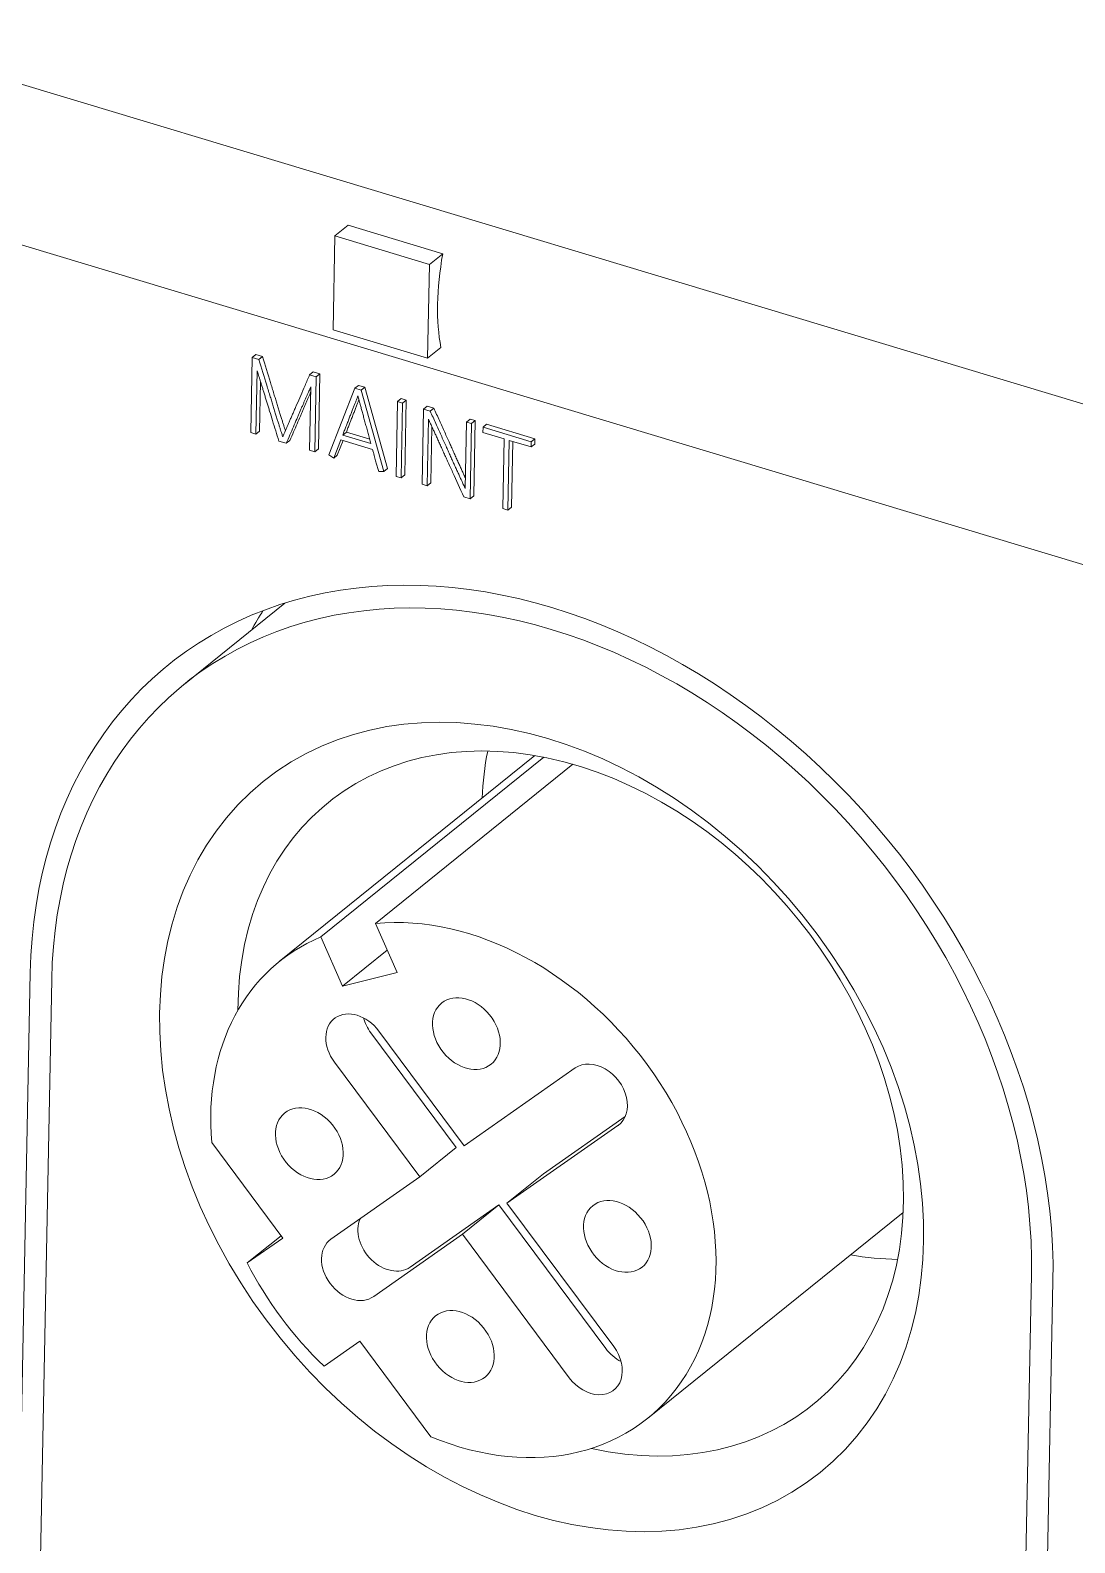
# Model space of a CAD drawing. Header units: inches. Extents: x 67578 to 72421, y -34894 to -31675.
# Drawn here: x 69243.9 to 69266.6, y -33787.56 to -33754.69 of the extents above; entities that cross this region are included whole.
import ezdxf

# ---------------------------------------------------------------- set-up
doc = ezdxf.new("R2010")
doc.units = ezdxf.units.IN
doc.header["$MEASUREMENT"] = 0

# ---------------------------------------------------------------- blocks, each defined once
blk = doc.blocks.new('A$C24EF5112')
at = {"color": 0, "linetype": 'Continuous', "lineweight": 0, "extrusion": (1.17636e-17, 0.017452, 0.999848)}
for p, q in [((-236.687, 322.44), (-132.314, 291)), ((-236.804, 316.416), (-132.431, 284.976)), ((-166.093, 299.014), (-166.161, 295.473)), ((-166.093, 299.014), (-165.591, 299.419)), ((-162.529, 297.941), (-166.093, 299.014)), ((-165.591, 299.419), (-162.028, 298.345)), ((-162.598, 294.399), (-162.529, 297.941)), ((-162.529, 297.941), (-162.028, 298.345)), ((-166.161, 295.473), (-162.598, 294.399)), ((-169.079, 294.541), (-169.217, 294.43)), ((-168.832, 294.466), (-169.079, 294.541)), ((-168.832, 294.466), (-168.969, 294.356)), ((-162.598, 294.399), (-162.097, 294.804)), ((-169.217, 294.43), (-169.272, 291.597)), ((-168.969, 294.356), (-169.217, 294.43)), ((-169.074, 291.538), (-169.028, 293.931)), ((-166.913, 293.888), (-167.05, 293.778)), ((-166.661, 293.813), (-166.913, 293.888)), ((-168.937, 291.648), (-168.901, 293.515)), ((-167.004, 293.329), (-167.051, 290.928)), ((-166.799, 293.702), (-167.05, 293.778)), ((-166.854, 290.869), (-166.799, 293.702)), ((-166.661, 293.813), (-166.799, 293.702)), ((-166.716, 290.979), (-166.661, 293.813)), ((-165.21, 293.379), (-165.348, 293.269)), ((-164.963, 293.305), (-165.21, 293.379)), ((-165.348, 293.269), (-166.327, 290.753)), ((-165.1, 293.194), (-165.348, 293.269)), ((-164.963, 293.305), (-165.1, 293.194)), ((-164.253, 290.129), (-165.1, 293.194)), ((-164.116, 290.239), (-164.963, 293.305)), ((-163.735, 292.771), (-163.789, 289.946)), ((-163.597, 292.882), (-163.735, 292.771)), ((-163.541, 292.713), (-163.735, 292.771)), ((-163.404, 292.823), (-163.597, 292.882)), ((-163.404, 292.823), (-163.541, 292.713)), ((-163.459, 289.998), (-163.404, 292.823)), ((-163.596, 289.887), (-163.541, 292.713)), ((-162.752, 292.483), (-162.807, 289.65)), ((-162.614, 292.594), (-162.752, 292.483)), ((-162.5, 292.407), (-162.752, 292.483)), ((-162.363, 292.518), (-162.614, 292.594)), ((-162.363, 292.518), (-162.5, 292.407)), ((-169.272, 291.597), (-169.074, 291.538)), ((-168.937, 291.648), (-169.074, 291.538)), ((-165.665, 291.615), (-165.802, 291.504)), ((-164.783, 291.349), (-165.665, 291.615)), ((-162.613, 289.591), (-162.564, 292.106)), ((-162.476, 289.702), (-162.435, 291.818)), ((-161.134, 291.996), (-161.183, 289.489)), ((-160.997, 292.106), (-161.134, 291.996)), ((-160.937, 291.936), (-161.134, 291.996)), ((-160.8, 292.047), (-160.997, 292.106)), ((-160.992, 289.103), (-160.937, 291.936)), ((-160.8, 292.047), (-160.937, 291.936)), ((-160.855, 289.214), (-160.8, 292.047)), ((-160.508, 291.803), (-160.512, 291.603)), ((-160.512, 291.603), (-159.715, 291.362)), ((-160.371, 291.914), (-160.508, 291.803)), ((-158.686, 291.254), (-160.508, 291.803)), ((-158.548, 291.365), (-160.371, 291.914)), ((-168.212, 291.278), (-167.929, 291.193)), ((-167.792, 291.303), (-167.929, 291.193)), ((-166.142, 290.635), (-165.872, 291.324)), ((-166.005, 290.745), (-165.788, 291.299)), ((-165.872, 291.324), (-164.676, 290.964)), ((-164.738, 291.184), (-165.802, 291.504)), ((-159.715, 291.362), (-159.766, 288.734)), ((-159.568, 288.674), (-159.517, 291.303)), ((-159.517, 291.303), (-158.689, 291.054)), ((-159.431, 288.785), (-159.383, 291.263)), ((-158.689, 291.054), (-158.686, 291.254)), ((-158.552, 291.164), (-158.689, 291.054)), ((-158.548, 291.365), (-158.686, 291.254)), ((-158.552, 291.164), (-158.548, 291.365)), ((-167.051, 290.928), (-166.854, 290.869)), ((-166.716, 290.979), (-166.854, 290.869)), ((-166.327, 290.753), (-166.142, 290.635)), ((-166.005, 290.745), (-166.142, 290.635)), ((-164.444, 290.123), (-164.253, 290.129)), ((-164.116, 290.239), (-164.253, 290.129)), ((-163.789, 289.946), (-163.596, 289.887)), ((-163.459, 289.998), (-163.596, 289.887)), ((-162.807, 289.65), (-162.613, 289.591)), ((-162.476, 289.702), (-162.613, 289.591)), ((-161.236, 289.176), (-160.992, 289.103)), ((-160.855, 289.214), (-160.992, 289.103)), ((-159.431, 288.785), (-159.568, 288.674)), ((-159.766, 288.734), (-159.568, 288.674)), ((-167.983, 285.167), (-171.773, 282.111)), ((-168.198, 271.637), (-158.555, 279.412)), ((-166.631, 272.567), (-158.219, 279.35)), ((-164.566, 273.078), (-157.119, 279.083)), ((-164.566, 273.078), (-163.744, 271.225)), ((-165.808, 270.714), (-166.631, 272.567)), ((-165.808, 270.714), (-164.121, 272.075)), ((-177.592, 271.211), (-180.757, 108.301)), ((-163.744, 271.225), (-165.808, 270.714)), ((-179.946, 108.056), (-176.78, 270.967)), ((-161.52, 264.622), (-164.742, 268.951)), ((-161.216, 264.689), (-164.439, 269.018)), ((-166.115, 267.844), (-162.892, 263.515)), ((-157.026, 267.625), (-161.216, 264.689)), ((-159.605, 262.524), (-155.415, 265.46)), ((-155.142, 265.797), (-158.232, 263.631)), ((-170.742, 264.81), (-168.063, 261.21)), ((-162.892, 263.515), (-161.52, 264.622)), ((-162.892, 263.515), (-166.245, 261.166)), ((-159.605, 262.524), (-158.232, 263.631)), ((-155.577, 257.113), (-159.605, 262.524)), ((-159.908, 262.457), (-163.261, 260.108)), ((-161.281, 261.35), (-159.908, 262.457)), ((-155.88, 257.045), (-159.908, 262.457)), ((-154.3, 254.402), (-144.658, 262.178)), ((-169.404, 260.27), (-168.129, 261.298)), ((-168.063, 261.21), (-169.404, 260.27)), ((-164.633, 259.001), (-161.281, 261.35)), ((-161.281, 261.35), (-157.253, 255.938)), ((-139.815, 259.832), (-142.98, 96.921)), ((-142.169, 96.677), (-139.004, 259.588)), ((-166.503, 256.374), (-165.162, 257.313)), ((-165.162, 257.313), (-162.482, 253.713))]:
    blk.add_line(p, q, dxfattribs=at)
at = {"color": 0, "linetype": 'Continuous', "lineweight": 0}
for centre, major_axis, ratio, start_param, end_param in [((-158.789, 299.214), (-1.947, -6.463), 0.437606, 4.977159, 5.586544), ((-158.298, 265.4), (14.067, -17.445), 0.75727, 0.734265, 3.875858), ((-158.298, 265.4), (13.476, -16.711), 0.75727, 0.734265, 3.875858), ((-151.983, 270.491), (14.067, -17.445), 0.75727, 3.382918, 3.43261), ((-157.199, 266.285), (9.152, -11.349), 0.75727, 5.528599, 10.179365), ((-148.002, 273.701), (9.152, -11.349), 0.75727, 3.706161, 3.850177), ((-161.249, 263.02), (6.949, -8.617), 0.75727, 5.336607, 8.96341), ((-161.249, 263.02), (6.949, -8.617), 0.75727, 2.924736, 3.985906), ((-165.277, 268.431), (0.847, -1.051), 0.75727, 1.519664, 4.661256), ((-163.904, 269.538), (0.847, -1.051), 0.75727, 4.181667, 4.661256), ((-156.22, 266.543), (0.847, -1.051), 0.75727, 6.232052, 9.373645), ((-164.066, 261.191), (0.847, -1.051), 0.75727, 3.513512, 6.232052), ((-165.439, 260.084), (0.847, -1.051), 0.75727, 3.09046, 6.232052), ((-161.249, 263.02), (6.949, -8.617), 0.75727, 4.439942, 4.882571), ((-148.002, 273.701), (9.152, -11.349), 0.75727, 5.574601, 5.718617), ((-156.415, 256.526), (0.847, -1.051), 0.75727, 4.661256, 7.802849), ((-155.042, 257.633), (0.847, -1.051), 0.75727, 4.661256, 5.243111)]:
    blk.add_ellipse(centre, major_axis=major_axis, ratio=ratio, start_param=start_param, end_param=end_param, dxfattribs=at)
for centre, major_axis in [((-158.297, 265.399), (-10.508, 13.031)), ((-161.134, 268.922), (0.932, -1.156)), ((-167.06, 264.77), (0.932, -1.156)), ((-155.437, 261.269), (0.932, -1.156)), ((-161.363, 257.117), (0.932, -1.156))]:
    blk.add_ellipse(centre, major_axis=major_axis, ratio=0.75727, dxfattribs=at)
for points, knots in [([(-167.964, 291.666), (-167.969, 291.681), (-167.984, 291.73), (-168.012, 291.817), (-168.049, 291.934), (-168.09, 292.065), (-168.135, 292.21), (-168.184, 292.366), (-168.236, 292.532), (-168.289, 292.704), (-168.343, 292.881), (-168.421, 293.144), (-168.588, 293.672), (-168.731, 294.142), (-168.832, 294.466)], [0.0415244, 0.0415244, 0.0415244, 0.0415244, 0.0571906, 0.0917386, 0.1316016, 0.1767797, 0.2265084, 0.2800233, 0.3373245, 0.3968838, 0.4571737, 0.5181953, 0.6666001, 1, 1, 1, 1]), ([(-169.028, 293.931), (-169.021, 293.906), (-169.005, 293.852), (-168.978, 293.764), (-168.946, 293.661), (-168.911, 293.548), (-168.873, 293.424), (-168.831, 293.292), (-168.788, 293.154), (-168.744, 293.009), (-168.698, 292.86), (-168.652, 292.71), (-168.606, 292.56), (-168.537, 292.34), (-168.408, 291.913), (-168.291, 291.535), (-168.212, 291.278)], [0, 0, 0, 0, 0.027797, 0.061126, 0.099988, 0.14327, 0.189861, 0.23976, 0.292286, 0.346758, 0.403177, 0.460328, 0.516996, 0.573181, 0.708838, 1, 1, 1, 1]), ([(-168.061, 291.434), (-168.065, 291.444), (-168.075, 291.473), (-168.093, 291.528), (-168.118, 291.607), (-168.149, 291.707), (-168.186, 291.823), (-168.227, 291.954), (-168.273, 292.099), (-168.321, 292.255), (-168.373, 292.421), (-168.426, 292.594), (-168.48, 292.77), (-168.558, 293.033), (-168.726, 293.561), (-168.868, 294.031), (-168.969, 294.356)], [0, 0, 0, 0, 0.010517, 0.029578, 0.057191, 0.091739, 0.131602, 0.17678, 0.226508, 0.280023, 0.337325, 0.396884, 0.457174, 0.518195, 0.6666, 1, 1, 1, 1]), ([(-167.05, 293.778), (-167.108, 293.642), (-167.22, 293.381), (-167.382, 293.005), (-167.51, 292.717), (-167.601, 292.505), (-167.662, 292.364), (-167.722, 292.225), (-167.779, 292.092), (-167.833, 291.967), (-167.884, 291.851), (-167.93, 291.746), (-167.97, 291.653), (-168.003, 291.573), (-168.033, 291.501), (-168.052, 291.457), (-168.061, 291.434)], [0, 0, 0, 0, 0.172856, 0.333623, 0.482302, 0.543591, 0.604043, 0.663657, 0.720959, 0.774475, 0.824205, 0.869357, 0.90914, 0.943554, 0.970979, 1, 1, 1, 1]), ([(-167.929, 291.193), (-167.883, 291.3), (-167.793, 291.509), (-167.662, 291.814), (-167.558, 292.053), (-167.482, 292.231), (-167.43, 292.353), (-167.377, 292.474), (-167.326, 292.594), (-167.275, 292.71), (-167.227, 292.821), (-167.181, 292.926), (-167.138, 293.025), (-167.097, 293.116), (-167.061, 293.197), (-167.031, 293.267), (-167.012, 293.31), (-167.004, 293.329)], [0, 0, 0, 0, 0.150097, 0.292972, 0.428623, 0.485357, 0.542309, 0.599481, 0.655764, 0.710053, 0.762346, 0.812025, 0.858473, 0.901688, 0.940344, 0.973115, 1, 1, 1, 1]), ([(-167.792, 291.303), (-167.746, 291.41), (-167.656, 291.619), (-167.525, 291.925), (-167.421, 292.163), (-167.345, 292.342), (-167.292, 292.464), (-167.24, 292.585), (-167.188, 292.704), (-167.138, 292.82), (-167.09, 292.932), (-167.047, 293.03), (-167.02, 293.092), (-167.008, 293.118)], [0, 0, 0, 0, 0.1500974, 0.2929716, 0.4286228, 0.4853567, 0.5423093, 0.5994809, 0.6557645, 0.7100528, 0.762346, 0.8120253, 0.8488361, 0.8488361, 0.8488361, 0.8488361]), ([(-165.802, 291.504), (-165.782, 291.557), (-165.741, 291.662), (-165.68, 291.821), (-165.618, 291.98), (-165.557, 292.136), (-165.499, 292.285), (-165.443, 292.426), (-165.392, 292.557), (-165.345, 292.676), (-165.305, 292.781), (-165.267, 292.881), (-165.242, 292.945), (-165.229, 292.98)], [0, 0, 0, 0, 0.106118, 0.213594, 0.322428, 0.429305, 0.530911, 0.627246, 0.716632, 0.797389, 0.869519, 0.929228, 1, 1, 1, 1]), ([(-165.665, 291.615), (-165.645, 291.667), (-165.604, 291.773), (-165.543, 291.931), (-165.481, 292.09), (-165.42, 292.246), (-165.362, 292.396), (-165.306, 292.537), (-165.254, 292.667), (-165.216, 292.766), (-165.195, 292.82), (-165.189, 292.835)], [0, 0, 0, 0, 0.106118, 0.213594, 0.322428, 0.4293053, 0.5309113, 0.6272464, 0.7166317, 0.7973887, 0.8272458, 0.8272458, 0.8272458, 0.8272458]), ([(-165.229, 292.98), (-165.224, 292.964), (-165.213, 292.921), (-165.191, 292.843), (-165.163, 292.738), (-165.129, 292.611), (-165.09, 292.466), (-165.046, 292.306), (-164.999, 292.135), (-164.949, 291.952), (-164.896, 291.762), (-164.843, 291.568), (-164.79, 291.375), (-164.755, 291.247), (-164.738, 291.184)], [0, 0, 0, 0, 0.027336, 0.070868, 0.130595, 0.202708, 0.283396, 0.372662, 0.4689, 0.570509, 0.677489, 0.786433, 0.893936, 1, 1, 1, 1]), ([(-161.183, 289.489), (-161.191, 289.507), (-161.211, 289.551), (-161.245, 289.627), (-161.288, 289.723), (-161.339, 289.835), (-161.396, 289.961), (-161.459, 290.098), (-161.527, 290.247), (-161.598, 290.405), (-161.673, 290.57), (-161.749, 290.739), (-161.826, 290.91), (-161.94, 291.163), (-162.095, 291.505), (-162.294, 291.947), (-162.43, 292.251), (-162.5, 292.407)], [0, 0, 0, 0, 0.019057, 0.045144, 0.078261, 0.117077, 0.160259, 0.207807, 0.259003, 0.31313, 0.370188, 0.428711, 0.487234, 0.545757, 0.688172, 0.839586, 1, 1, 1, 1]), ([(-161.175, 289.887), (-161.184, 289.905), (-161.211, 289.965), (-161.259, 290.071), (-161.322, 290.209), (-161.389, 290.358), (-161.461, 290.516), (-161.535, 290.681), (-161.612, 290.85), (-161.689, 291.021), (-161.803, 291.273), (-161.957, 291.616), (-162.156, 292.058), (-162.293, 292.362), (-162.363, 292.518)], [0.0986091, 0.0986091, 0.0986091, 0.0986091, 0.1170769, 0.1602587, 0.2078068, 0.2590033, 0.3131304, 0.3701881, 0.4287111, 0.487234, 0.545757, 0.6881721, 0.8395864, 1, 1, 1, 1]), ([(-162.564, 292.106), (-162.557, 292.089), (-162.539, 292.046), (-162.506, 291.973), (-162.463, 291.879), (-162.412, 291.768), (-162.355, 291.643), (-162.292, 291.505), (-162.225, 291.357), (-162.153, 291.199), (-162.079, 291.034), (-162.002, 290.863), (-161.923, 290.691), (-161.807, 290.436), (-161.578, 289.931), (-161.375, 289.484), (-161.236, 289.176)], [0, 0, 0, 0, 0.017881, 0.043036, 0.075471, 0.113785, 0.156579, 0.203853, 0.254825, 0.308715, 0.365522, 0.423995, 0.482881, 0.542179, 0.685414, 1, 1, 1, 1]), ([(-164.676, 290.964), (-164.666, 290.925), (-164.646, 290.849), (-164.617, 290.739), (-164.588, 290.635), (-164.561, 290.539), (-164.537, 290.451), (-164.512, 290.366), (-164.48, 290.258), (-164.458, 290.176), (-164.444, 290.123)], [0, 0, 0, 0, 0.138948, 0.27018, 0.393699, 0.508312, 0.612826, 0.707241, 0.810993, 1, 1, 1, 1])]:
    blk.add_open_spline(points, degree=3, knots=knots, dxfattribs=at)

msp = doc.modelspace()

# ---------------------------------------------------------------- block references
at = {"xscale": 0.5760000000000001, "yscale": 0.5760000000000001, "zscale": 0.5760000000000001}
msp.add_blockref('A$C24EF5112', (69346.197, -33931.397), dxfattribs=at)

doc.saveas('drawing.dxf')
